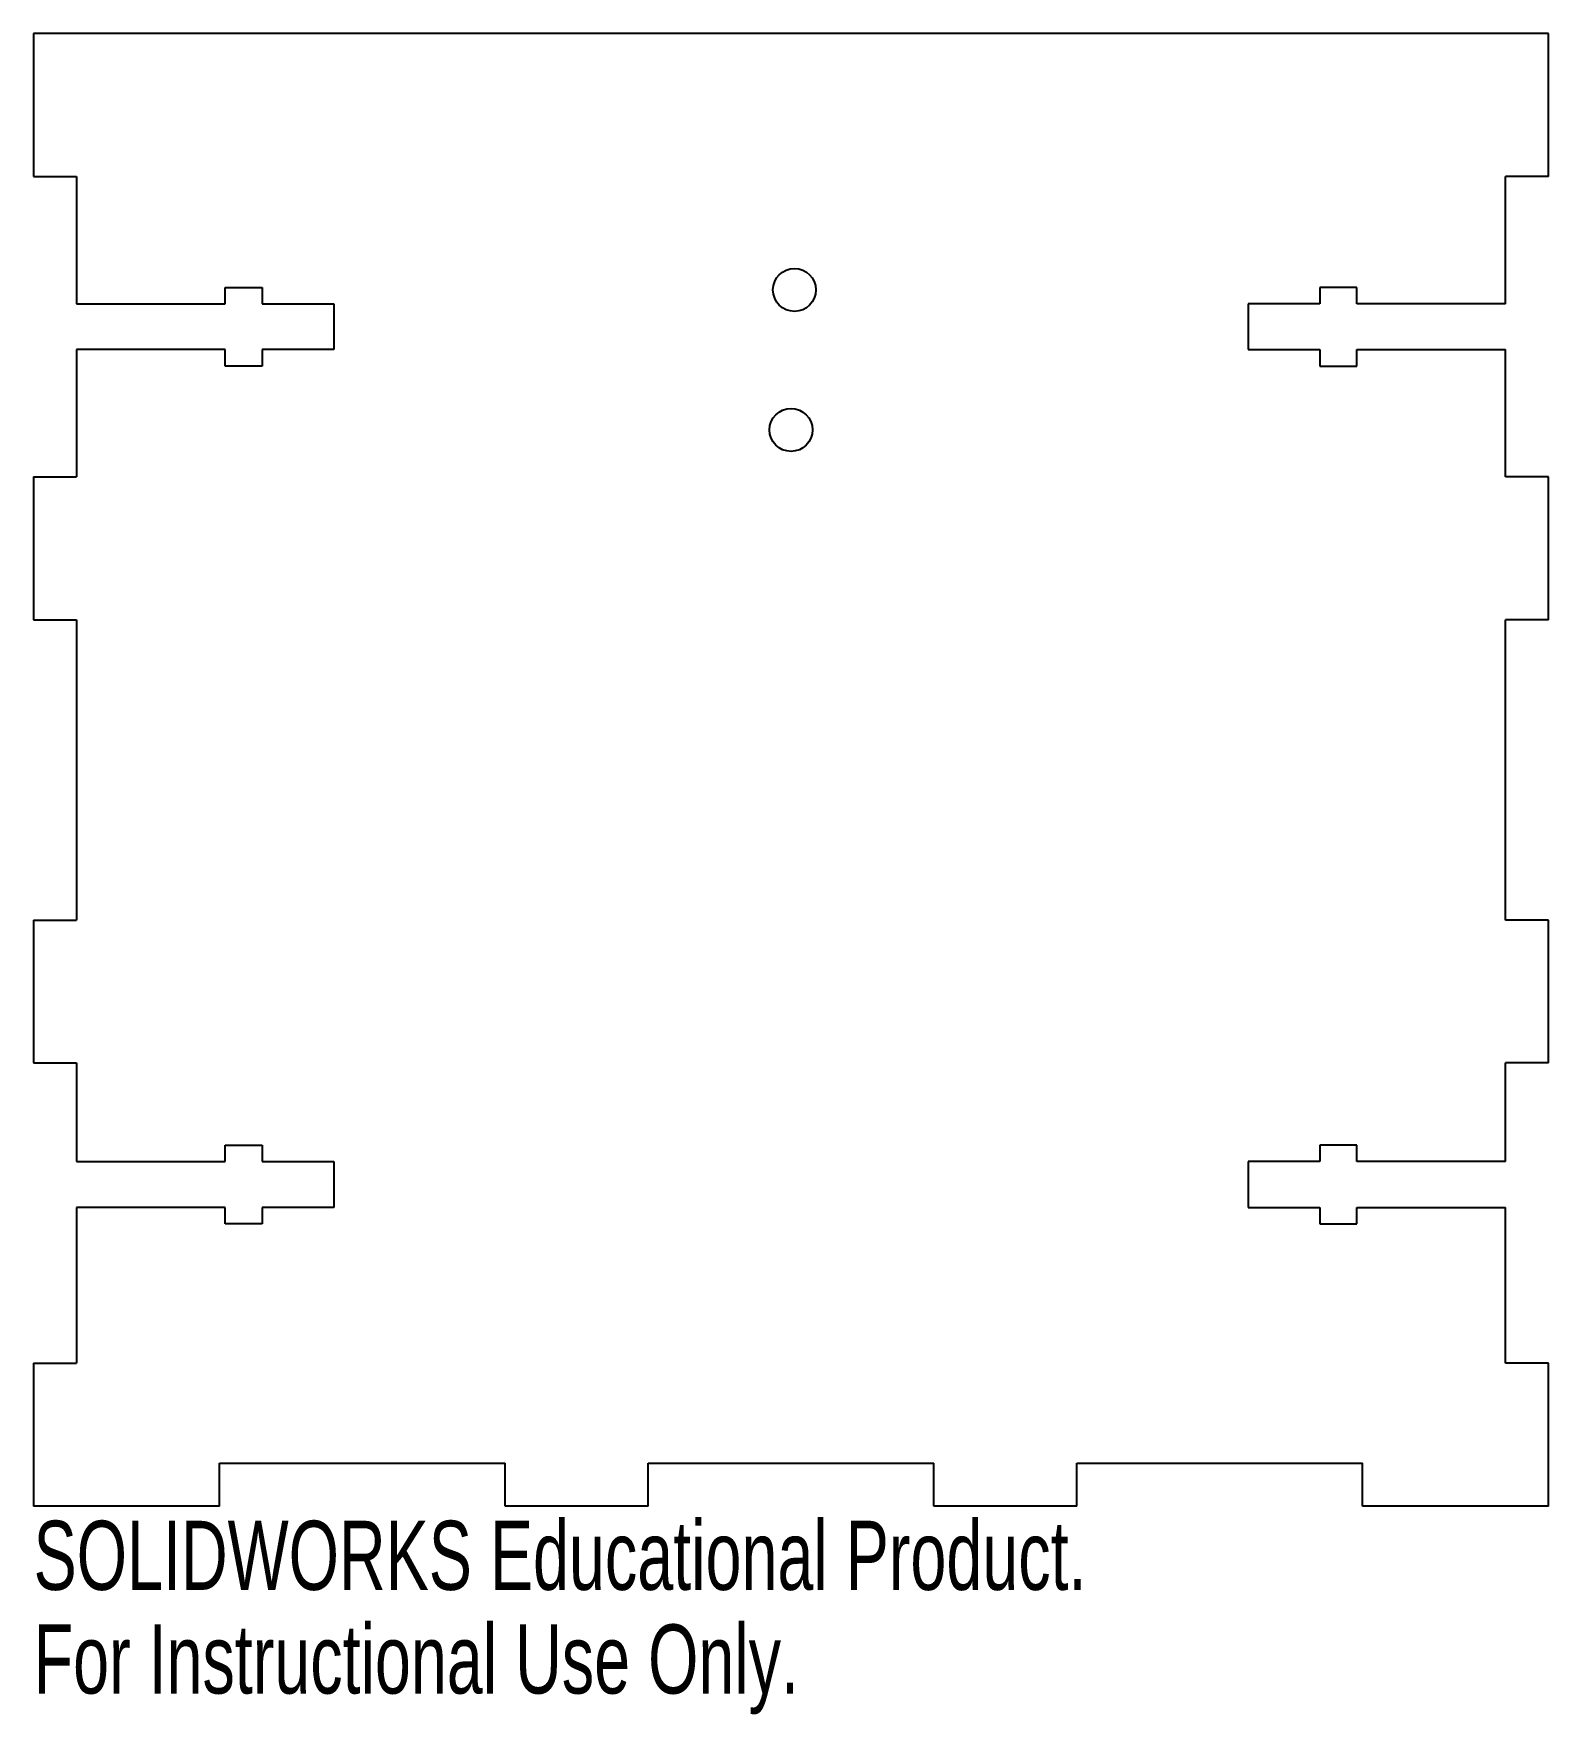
# Model space of a CAD drawing. Header units: millimetres. Extents: x -53 to 53, y -68 to 50.
import ezdxf

# ---------------------------------------------------------------- set-up
doc = ezdxf.new("R2010")
doc.units = ezdxf.units.MM
doc.styles.add('SLDTEXTSTYLE0', font='TXT', dxfattribs={"width": 0.7})

msp = doc.modelspace()

# ---------------------------------------------------------------- linework, layer by layer
at = {"color": 7, "linetype": 'Continuous', "lineweight": 25}
for p, q in [((53, 50), (-53, 50)), ((-53, 50), (-53, 40)), ((53, 40), (53, 50)), ((-53, 40), (-50, 40)), ((-50, 40), (-50, 31.1)), ((50, 31.1), (50, 40)), ((53, 40), (50, 40)), ((-39.6, 31.1), (-39.6, 32.25)), ((-39.6, 32.25), (-37, 32.25)), ((-37, 32.25), (-37, 31.1)), ((37, 32.25), (37, 31.1)), ((39.6, 32.25), (37, 32.25)), ((39.6, 31.1), (39.6, 32.25)), ((-50, 31.1), (-39.6, 31.1)), ((-37, 31.1), (-32, 31.1)), ((-32, 31.1), (-32, 27.9)), ((32, 31.1), (32, 27.9)), ((37, 31.1), (32, 31.1)), ((50, 31.1), (39.6, 31.1)), ((-39.6, 27.9), (-50, 27.9)), ((-50, 27.9), (-50, 19)), ((-39.6, 26.75), (-39.6, 27.9)), ((-32, 27.9), (-37, 27.9)), ((-37, 27.9), (-37, 26.75)), ((32, 27.9), (37, 27.9)), ((37, 27.9), (37, 26.75)), ((39.6, 27.9), (50, 27.9)), ((39.6, 26.75), (39.6, 27.9)), ((50, 19), (50, 27.9)), ((-37, 26.75), (-39.6, 26.75)), ((37, 26.75), (39.6, 26.75)), ((-53, 19), (-50, 19)), ((-53, 19), (-53, 9)), ((53, 19), (50, 19)), ((53, 9), (53, 19)), ((-53, 9), (-50, 9)), ((-50, 9), (-50, -12)), ((50, -12), (50, 9)), ((53, 9), (50, 9)), ((-53, -12), (-50, -12)), ((-53, -12), (-53, -22)), ((53, -12), (50, -12)), ((53, -22), (53, -12)), ((-53, -22), (-50, -22)), ((-50, -22), (-50, -28.9)), ((50, -28.9), (50, -22)), ((53, -22), (50, -22)), ((-39.6, -28.9), (-39.6, -27.75)), ((-39.6, -27.75), (-37, -27.75)), ((-37, -27.75), (-37, -28.9)), ((37, -27.75), (37, -28.9)), ((39.6, -27.75), (37, -27.75)), ((39.6, -28.9), (39.6, -27.75)), ((-50, -28.9), (-39.6, -28.9)), ((-37, -28.9), (-32, -28.9)), ((-32, -28.9), (-32, -32.1)), ((32, -28.9), (32, -32.1)), ((37, -28.9), (32, -28.9)), ((50, -28.9), (39.6, -28.9)), ((-39.6, -32.1), (-50, -32.1)), ((-50, -32.1), (-50, -43)), ((-39.6, -33.25), (-39.6, -32.1)), ((-32, -32.1), (-37, -32.1)), ((-37, -32.1), (-37, -33.25)), ((32, -32.1), (37, -32.1)), ((37, -32.1), (37, -33.25)), ((39.6, -32.1), (50, -32.1)), ((39.6, -33.25), (39.6, -32.1)), ((50, -43), (50, -32.1)), ((-37, -33.25), (-39.6, -33.25)), ((37, -33.25), (39.6, -33.25)), ((-53, -43), (-50, -43)), ((-53, -43), (-53, -53)), ((53, -43), (50, -43)), ((53, -53), (53, -43)), ((-40, -53), (-40, -50)), ((-40, -50), (-20, -50)), ((-20, -53), (-20, -50)), ((-10, -53), (-10, -50)), ((-10, -50), (10, -50)), ((10, -53), (10, -50)), ((20, -53), (20, -50)), ((20, -50), (40, -50)), ((40, -53), (40, -50)), ((-40, -53), (-53, -53)), ((-10, -53), (-20, -53)), ((20, -53), (10, -53)), ((53, -53), (40, -53))]:
    msp.add_line(p, q, dxfattribs=at)
for centre in [(0.24, 32.07), (0, 22.28)]:
    msp.add_circle(centre, 1.5, dxfattribs=at)

# ---------------------------------------------------------------- texts
at = {"color": 7, "linetype": 'Continuous', "char_height": 4.8336, "attachment_point": 1, "style": 'SLDTEXTSTYLE0'}
for s, insert in [('SOLIDWORKS Educational Product.', (-53, -54.02)), ('For Instructional Use Only.', (-53, -61.27))]:
    msp.add_mtext(s, dxfattribs=dict(at, insert=insert))

doc.saveas('drawing.dxf')
